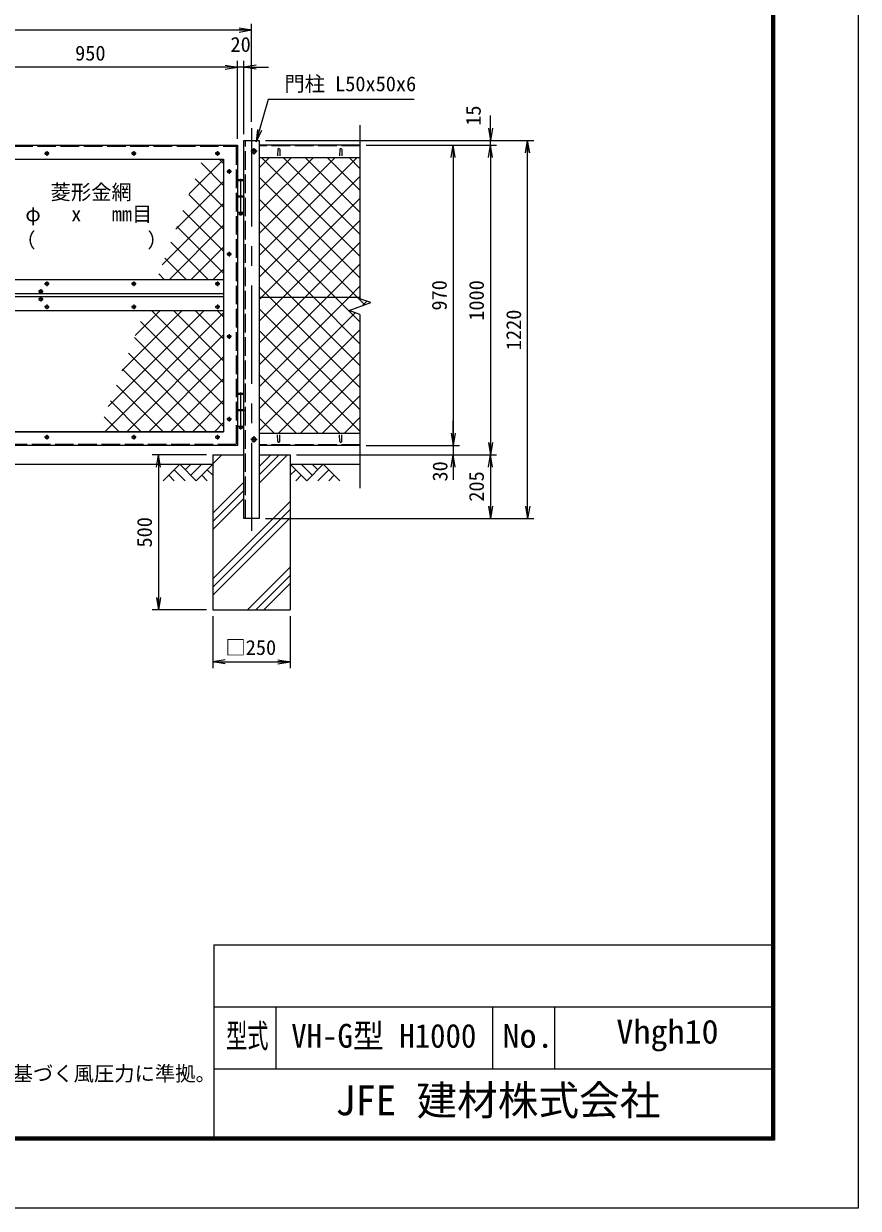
# Model space of a CAD drawing. Units: millimetres at full size. Extents: x -4200 to 4200, y -2970 to 2970.
# Drawn here: x 1507 to 4200, y -2970 to 853 of the extents above; entities that cross this region are included whole.
import ezdxf
from ezdxf.enums import TextEntityAlignment as Align

# ---------------------------------------------------------------- set-up
doc = ezdxf.new("R2010")
doc.units = ezdxf.units.MM
doc.header["$LTSCALE"] = 10
doc.linetypes.add('DASHED', pattern=[7.5, 6, -1.5])
doc.linetypes.add('USER1', pattern=[50.8, 31.75, -6.35, 6.35, -6.35])
doc.layers.add('0-0_D-TTL-TXT', color=7, linetype='Continuous')
for name, color, linetype, lineweight in [('0-1_D-STR1', 1, 'Continuous', 18), ('0-2_D-BMK', 2, 'USER1', 13), ('0-3_D-STR3', 3, 'Continuous', 13), ('0-4_D-STR4', 7, 'Continuous', 18), ('0-5_D-STR-DIM', 7, 'Continuous', 13), ('0-6_D-DCR-HCH', 7, 'Continuous', 13), ('0-7_D-BGD', 7, 'Continuous', 18), ('0-8_0', 7, 'Continuous', 18), ('0-9_D-STR-TXT', 7, 'Continuous', 13), ('0-A_D-STR2', 7, 'Continuous', 13), ('0-B_D-TTL', 7, 'Continuous', 18)]:
    doc.layers.add(name, color=color, linetype=linetype, lineweight=lineweight)
doc.styles.add('ＭＳ ゴシック', font='')
doc.styles.get('ＭＳ ゴシック').set_extended_font_data('MS Gothic')

# ---------------------------------------------------------------- blocks, each defined once
blk = doc.blocks.new('_Open')
at = {"layer": '0-8_0'}
blk.add_line((-10, 1.667), (0, 0), dxfattribs=at)
blk.add_lwpolyline([(-10, -1.667), (0, 0), (-10, 0)], dxfattribs=at)

msp = doc.modelspace()

# ---------------------------------------------------------------- linework, layer by layer
at = {"layer": '0-1_D-STR1', "linetype": 'DASHED'}
for p, q in [((2222.99, -743.63), (2222.99, 476.37)), ((2591.99, 458.37), (2266.99, 458.37)), ((2192.99, -504.63), (1250.99, -504.63)), ((2591.99, -505.63), (2266.99, -505.63))]:
    msp.add_line(p, q, dxfattribs=at)
at = {"layer": '0-1_D-STR1'}
for p, q in [((2591.99, 461.37), (2266.99, 461.37)), ((2266.99, 421.37), (2591.99, 421.37)), ((2326.99, 448.24), (2326.24, 426.74)), ((2332.99, 448.24), (2333.74, 426.74)), ((2526.99, 448.24), (2526.24, 426.74)), ((2532.99, 448.24), (2533.74, 426.74)), ((1291.99, 416.37), (2151.99, 416.37)), ((2151.99, 416.37), (2151.99, -463.63)), ((2151.99, 26.37), (1291.99, 26.37)), ((2151.99, -18.63), (1322.99, -18.63)), ((2151.99, -28.63), (1322.99, -28.63)), ((2151.99, -73.63), (1291.99, -73.63)), ((2151.99, -463.63), (1291.99, -463.63)), ((1291.99, -463.63), (2151.99, -463.63)), ((2266.99, -468.63), (2591.99, -468.63)), ((2326.99, -495.5), (2326.24, -474)), ((2332.99, -495.5), (2333.74, -474)), ((2526.99, -495.5), (2526.24, -474)), ((2532.99, -495.5), (2533.74, -474)), ((2591.99, -508.63), (2266.99, -508.63))]:
    msp.add_line(p, q, dxfattribs=at)
for points in [[(2196.99, 461.37), (2196.99, -508.63), (1246.99, -508.63), (1246.99, 461.37)], [(2266.99, -743.63), (2216.99, -743.63), (2216.99, 476.37), (2266.99, 476.37)]]:
    msp.add_lwpolyline(points, close=True, dxfattribs=at)
at = {"layer": '0-1_D-STR1', "linetype": 'DASHED'}
msp.add_lwpolyline([(1250.99, 457.37), (2192.99, 457.37), (2192.99, -504.63)], dxfattribs=at)
at = {"layer": '0-1_D-STR1'}
for centre, start, end in [((2329.99, 446.99), 22.61986, 157.38014), ((2529.99, 446.99), 22.61986, 157.38014), ((2329.99, -494.25), 202.61986, 337.38014), ((2529.99, -494.25), 202.61986, 337.38014)]:
    msp.add_arc(centre, 3.25, start, end, dxfattribs=at)
at = {"layer": '0-2_D-BMK'}
for p, q in [((2241.99, 516.37), (2241.99, -783.63)), ((1589.43, 434.37), (1574.55, 434.37)), ((1581.99, 441.81), (1581.99, 426.93)), ((1869.43, 434.37), (1854.55, 434.37)), ((1861.99, 441.81), (1861.99, 426.93)), ((2139.43, 434.37), (2124.55, 434.37)), ((2131.99, 441.81), (2131.99, 426.93)), ((2259.99, 441.37), (2239.99, 441.37)), ((2249.99, 451.37), (2249.99, 431.37)), ((2169.99, 383.81), (2169.99, 368.93)), ((2177.43, 376.37), (2162.55, 376.37)), ((2206.99, 352.77), (2206.99, 233.61)), ((2169.99, 116.81), (2169.99, 101.93)), ((2177.43, 109.37), (2162.55, 109.37)), ((1589.43, 13.87), (1574.55, 13.87)), ((1581.99, 21.31), (1581.99, 6.43)), ((1869.43, 13.87), (1854.55, 13.87)), ((1861.99, 21.31), (1861.99, 6.43)), ((2139.43, 13.87), (2124.55, 13.87)), ((2131.99, 21.31), (2131.99, 6.43)), ((1569.43, -11.13), (1554.55, -11.13)), ((1569.43, -36.13), (1554.55, -36.13)), ((1561.99, -3.69), (1561.99, -18.57)), ((1561.99, -28.69), (1561.99, -43.57)), ((1589.43, -61.13), (1574.55, -61.13)), ((1581.99, -53.69), (1581.99, -68.57)), ((1869.43, -61.13), (1854.55, -61.13)), ((1861.99, -53.69), (1861.99, -68.57)), ((2139.43, -61.13), (2124.55, -61.13)), ((2131.99, -53.69), (2131.99, -68.57)), ((2169.99, -149.19), (2169.99, -164.07)), ((2177.43, -156.63), (2162.55, -156.63)), ((2206.99, -337.23), (2206.99, -456.39)), ((2169.99, -416.19), (2169.99, -431.07)), ((2177.43, -423.63), (2162.55, -423.63)), ((1589.43, -481.63), (1574.55, -481.63)), ((1581.99, -474.19), (1581.99, -489.07)), ((1869.43, -481.63), (1854.55, -481.63)), ((1861.99, -474.19), (1861.99, -489.07)), ((2139.43, -481.63), (2124.55, -481.63)), ((2131.99, -474.19), (2131.99, -489.07)), ((2259.99, -488.63), (2239.99, -488.63)), ((2249.99, -478.63), (2249.99, -498.63))]:
    msp.add_line(p, q, dxfattribs=at)
at = {"layer": '0-3_D-STR3'}
for p, q in [((2216.69, 346.37), (2197.29, 346.37)), ((2197.29, 346.37), (2197.29, 296.37)), ((2197.49, 348.37), (2198.49, 349.37)), ((2197.49, 348.37), (2197.49, 346.37)), ((2197.49, 348.37), (2216.49, 348.37)), ((2215.49, 349.37), (2198.49, 349.37)), ((2215.49, 349.37), (2216.49, 348.37)), ((2216.49, 348.37), (2216.49, 346.37)), ((2216.69, 346.37), (2216.69, 296.37)), ((2217.49, 296.37), (2196.49, 296.37)), ((2196.49, 296.37), (2196.49, 293.37)), ((2217.49, 293.37), (2196.49, 293.37)), ((2197.29, 293.37), (2197.29, 243.37)), ((2216.69, 293.37), (2216.69, 243.37)), ((2217.49, 296.37), (2217.49, 293.37)), ((2216.69, 243.37), (2197.29, 243.37)), ((2201.99, 243.37), (2201.99, 237.37)), ((2202.99, 236.37), (2201.99, 237.37)), ((2210.99, 236.37), (2202.99, 236.37)), ((2211.99, 243.37), (2211.99, 237.37)), ((2168.16, 108.98), (2166.64, 109)), ((2169.09, 110.23), (2168.16, 109.76)), ((2169.09, 108.5), (2168.16, 108.98)), ((2169.11, 110.25), (2169.6, 111.17)), ((2169.11, 108.48), (2169.6, 107.56)), ((2169.63, 112.72), (2169.6, 111.17)), ((2169.63, 106.02), (2169.6, 107.56)), ((2170.38, 112.72), (2169.63, 112.72)), ((2170.36, 106.02), (2169.63, 106.02)), ((2170.36, 112.72), (2170.38, 111.17)), ((2170.36, 106.02), (2170.38, 107.56)), ((2170.87, 110.25), (2170.38, 111.17)), ((2170.87, 108.48), (2170.38, 107.56)), ((2170.89, 110.23), (2171.82, 109.76)), ((2170.89, 108.5), (2171.82, 108.98)), ((2171.82, 109.76), (2173.34, 109.73)), ((2171.82, 108.98), (2173.34, 109)), ((2173.34, 109.73), (2173.34, 109)), ((2173.34, 109.73), (2173.34, 109)), ((2591.99, -30.38), (2266.99, -30.38)), ((2168.16, -157.02), (2166.64, -157)), ((2169.09, -155.77), (2168.16, -156.24)), ((2169.09, -157.5), (2168.16, -157.02)), ((2169.11, -155.75), (2169.6, -154.83)), ((2169.11, -157.52), (2169.6, -158.44)), ((2169.63, -153.28), (2169.6, -154.83)), ((2169.63, -159.98), (2169.6, -158.44)), ((2170.38, -153.28), (2169.63, -153.28)), ((2170.36, -159.98), (2169.63, -159.98)), ((2170.36, -153.28), (2170.38, -154.83)), ((2170.36, -159.98), (2170.38, -158.44)), ((2170.87, -155.75), (2170.38, -154.83)), ((2170.87, -157.52), (2170.38, -158.44)), ((2170.89, -155.77), (2171.82, -156.24)), ((2170.89, -157.5), (2171.82, -157.02)), ((2171.82, -156.24), (2173.34, -156.27)), ((2171.82, -157.02), (2173.34, -157)), ((2173.34, -156.27), (2173.34, -157)), ((2173.34, -156.27), (2173.34, -157)), ((2216.69, -343.63), (2197.29, -343.63)), ((2197.29, -343.63), (2197.29, -393.63)), ((2197.49, -341.63), (2198.49, -340.63)), ((2197.49, -341.63), (2197.49, -343.63)), ((2197.49, -341.63), (2216.49, -341.63)), ((2215.49, -340.63), (2198.49, -340.63)), ((2215.49, -340.63), (2216.49, -341.63)), ((2216.49, -341.63), (2216.49, -343.63)), ((2216.69, -343.63), (2216.69, -393.63)), ((2217.49, -393.63), (2196.49, -393.63)), ((2196.49, -393.63), (2196.49, -396.63)), ((2217.49, -396.63), (2196.49, -396.63)), ((2197.29, -396.63), (2197.29, -446.63)), ((2216.69, -396.63), (2216.69, -446.63)), ((2217.49, -393.63), (2217.49, -396.63)), ((2216.69, -446.63), (2197.29, -446.63)), ((2201.99, -446.63), (2201.99, -452.63)), ((2202.99, -453.63), (2201.99, -452.63)), ((2210.99, -453.63), (2202.99, -453.63)), ((2211.99, -446.63), (2211.99, -452.63))]:
    msp.add_line(p, q, dxfattribs=at)
for points in [[(2256.49, 445.12), (2249.99, 448.87), (2243.49, 445.12), (2243.49, 437.61), (2249.99, 433.86), (2256.49, 437.61)], [(2256.49, -484.88), (2249.99, -481.13), (2243.49, -484.88), (2243.49, -492.39), (2249.99, -496.14), (2256.49, -492.39)]]:
    msp.add_lwpolyline(points, close=True, dxfattribs=at)
for points in [[(2210.99, 236.37), (2211.99, 237.37), (2201.99, 237.37)], [(2168.16, 109.76), (2166.64, 109.73), (2166.64, 109)], [(2168.16, -156.24), (2166.64, -156.27), (2166.64, -157)], [(2210.99, -453.63), (2211.99, -452.63), (2201.99, -452.63)]]:
    msp.add_lwpolyline(points, dxfattribs=at)
for centre, radius in [((1581.99, 434.37), 5.25), ((1861.99, 434.37), 5.25), ((2131.99, 434.37), 5.25), ((2249.99, 441.37), 6.25), ((2169.99, 376.37), 5.25), ((2206.99, 241.37), 2), ((2169.99, 109.37), 5.25), ((1581.99, 13.87), 5.25), ((1861.99, 13.87), 5.25), ((2131.99, 13.87), 5.25), ((1561.99, -11.13), 5.25), ((1561.99, -36.13), 5.25), ((1581.99, -61.13), 5.25), ((1861.99, -61.13), 5.25), ((2131.99, -61.13), 5.25), ((2169.99, -156.63), 5.25), ((2169.99, -423.63), 5.25), ((1581.99, -481.63), 5.25), ((1861.99, -481.63), 5.25), ((2131.99, -481.63), 5.25), ((2249.99, -488.63), 6.25)]:
    msp.add_circle(centre, radius, dxfattribs=at)
at = {"layer": '0-4_D-STR4'}
for p, q in [((2116.99, -538.63), (2116.99, -1038.63)), ((2116.99, -538.63), (2216.99, -538.63)), ((2266.99, -538.63), (2366.99, -538.63)), ((2366.99, -538.63), (2366.99, -1038.63)), ((2116.99, -1038.63), (2366.99, -1038.63))]:
    msp.add_line(p, q, dxfattribs=at)
at = {"layer": '0-5_D-STR-DIM'}
for p, q in [((2241.99, 536.37), (2241.99, 852.86)), ((241.99, 832.86), (2241.99, 832.86)), ((2196.99, 481.37), (2196.99, 732.86)), ((2196.99, 481.37), (2196.99, 732.86)), ((2216.99, 496.37), (2216.99, 732.86)), ((2196.99, 712.86), (1246.99, 712.86)), ((2156.99, 712.86), (2116.99, 712.86)), ((2216.99, 712.86), (2196.99, 712.86)), ((2256.99, 712.86), (2296.99, 712.86)), ((3013.04, 516.37), (3013.04, 556.37)), ((2591.99, 525.82), (2591.99, -34.41)), ((2286.99, 476.37), (3033.04, 476.37)), ((2286.99, 476.37), (3153.04, 476.37)), ((2611.99, 461.37), (2913.04, 461.37)), ((2611.99, 461.37), (3033.04, 461.37)), ((2611.99, 461.37), (3033.04, 461.37)), ((2893.04, 461.37), (2893.04, -508.63)), ((3013.04, 461.37), (3013.04, 476.37)), ((3013.04, 461.37), (3013.04, -538.63)), ((3133.04, -743.63), (3133.04, 476.37)), ((3013.04, 421.37), (3013.04, 381.37)), ((2627.23, -47.23), (2591.99, -34.41)), ((2556.75, -72.88), (2627.23, -47.23)), ((2591.99, -85.71), (2556.75, -72.88)), ((2591.99, -85.71), (2591.99, -645.94)), ((2893.04, -468.63), (2893.04, -428.63)), ((2611.99, -508.63), (2913.04, -508.63)), ((2611.99, -508.63), (2913.04, -508.63)), ((2893.04, -508.63), (2893.04, -538.63)), ((2096.99, -538.63), (1921.77, -538.63)), ((1941.77, -538.63), (1941.77, -1038.63)), ((2386.99, -538.63), (3033.04, -538.63)), ((2386.99, -538.63), (2913.04, -538.63)), ((2386.99, -538.63), (3033.04, -538.63)), ((3013.04, -538.63), (3013.04, -743.63)), ((2893.04, -578.63), (2893.04, -618.63)), ((2286.99, -743.63), (3033.04, -743.63)), ((2286.99, -743.63), (3153.04, -743.63)), ((2096.99, -1038.63), (1921.77, -1038.63)), ((2116.99, -1058.63), (2116.99, -1226.33)), ((2366.99, -1058.63), (2366.99, -1226.33)), ((2116.99, -1206.33), (2366.99, -1206.33))]:
    msp.add_line(p, q, dxfattribs=at)
at = {"layer": '0-6_D-DCR-HCH'}
for p, q in [((2010.57, -568.63), (1957.36, -621.84)), ((2010.57, -568.63), (2063.78, -621.84)), ((2028.3, -586.37), (2046.04, -568.63)), ((2046.04, -604.11), (2081.52, -568.63)), ((2063.78, -621.84), (2116.99, -568.63)), ((2116.99, -567.41), (2145.77, -538.63)), ((2116.99, -540.89), (2119.25, -538.63)), ((2266.99, -629.54), (2357.9, -538.63)), ((2266.99, -603.02), (2331.38, -538.63)), ((2266.99, -576.51), (2304.87, -538.63)), ((2420.2, -621.84), (2366.99, -568.63)), ((2437.94, -604.11), (2402.47, -568.63)), ((2473.42, -568.63), (2420.2, -621.84)), ((2455.77, -586.46), (2437.94, -568.63)), ((2473.42, -568.63), (2526.63, -621.84)), ((1975.09, -604.11), (1992.91, -621.84)), ((1992.83, -586.37), (2028.47, -621.84)), ((2081.52, -604.11), (2099.34, -621.84)), ((2099.25, -586.37), (2116.99, -604.03)), ((2384.73, -586.37), (2366.99, -604.03)), ((2402.47, -604.11), (2384.65, -621.84)), ((2491.15, -586.37), (2455.52, -621.84)), ((2508.89, -604.11), (2491.07, -621.84)), ((2116.99, -726.51), (2216.99, -626.51)), ((2116.99, -753.02), (2216.99, -653.02)), ((2116.99, -779.54), (2216.99, -679.54)), ((2116.99, -938.64), (2366.99, -688.64)), ((2116.99, -965.16), (2366.99, -715.16)), ((2116.99, -991.67), (2366.99, -741.67)), ((2229.13, -1038.63), (2366.99, -900.77)), ((2255.65, -1038.63), (2366.99, -927.29)), ((2282.16, -1038.63), (2366.99, -953.8))]:
    msp.add_line(p, q, dxfattribs=at)
at = {"layer": '0-7_D-BGD'}
for p, q in [((366.99, -568.63), (2116.99, -568.63)), ((2366.99, -568.63), (2591.99, -568.63))]:
    msp.add_line(p, q, dxfattribs=at)
at = {"layer": '0-9_D-STR-TXT'}
msp.add_lwpolyline([(2766.63, 608.02), (2295.66, 608.02), (2257.57, 473.75)], dxfattribs=at)
at = {"layer": '0-A_D-STR2'}
for p, q in [((2266.99, 388.09), (2300.27, 421.37)), ((2266.99, 317.38), (2370.98, 421.37)), ((2266.99, 246.67), (2441.69, 421.37)), ((2266.99, 175.96), (2512.4, 421.37)), ((2266.99, 105.25), (2583.11, 421.37)), ((2591.99, 103.26), (2273.88, 421.37)), ((2591.99, 173.97), (2344.59, 421.37)), ((2591.99, 244.68), (2415.3, 421.37)), ((2591.99, 315.39), (2486.01, 421.37)), ((2591.99, 386.1), (2556.72, 421.37)), ((2041.19, 303.71), (2151.99, 414.51)), ((2151.99, 331.12), (2079.33, 403.78)), ((2151.99, 401.83), (2137.46, 416.37)), ((2151.99, 260.41), (2059.82, 352.59)), ((2266.99, 34.53), (2591.99, 359.53)), ((2591.99, 32.54), (2266.99, 357.54)), ((1997.64, 189.45), (2151.99, 343.8)), ((1954.09, 75.19), (2151.99, 273.09)), ((2151.99, 189.7), (2040.3, 301.39)), ((2272.78, -30.38), (2591.99, 288.82)), ((2151.99, 118.99), (2020.79, 250.19)), ((1975.98, 26.37), (2151.99, 202.38)), ((2151.99, 48.28), (2001.28, 198.99)), ((2513.5, -30.38), (2266.99, 216.12)), ((2343.5, -30.38), (2591.99, 218.11)), ((2103.19, 26.37), (1981.76, 147.8)), ((2046.69, 26.37), (2151.99, 131.67)), ((2442.79, -30.38), (2266.99, 145.41)), ((2414.21, -30.38), (2591.99, 147.4)), ((2032.48, 26.37), (1962.25, 96.6)), ((2484.92, -30.38), (2591.99, 76.69)), ((1961.77, 26.37), (1942.74, 45.4)), ((2117.4, 26.37), (2151.99, 60.96)), ((2372.08, -30.38), (2266.99, 74.7)), ((2301.37, -30.38), (2266.99, 3.99)), ((2555.63, -30.38), (2591.99, 5.98)), ((2266.99, -36.18), (2272.78, -30.38)), ((2266.99, -106.89), (2343.5, -30.38)), ((2266.99, -177.6), (2414.21, -30.38)), ((2266.99, -248.31), (2484.92, -30.38)), ((2266.99, -319.02), (2555.63, -30.38)), ((2591.99, -321.01), (2301.37, -30.38)), ((2591.99, -250.3), (2372.08, -30.38)), ((2591.99, -179.59), (2442.79, -30.38)), ((2591.99, -108.88), (2513.5, -30.38)), ((1779.9, -381.85), (2088.11, -73.63)), ((1823.44, -267.59), (2017.4, -73.63)), ((1866.99, -153.33), (1946.69, -73.63)), ((2151.99, -305.27), (1920.35, -73.63)), ((2151.99, -234.56), (1991.06, -73.63)), ((2151.99, -163.85), (2061.77, -73.63)), ((2151.99, -93.14), (2132.48, -73.63)), ((2591.99, -391.72), (2266.99, -66.72)), ((2599.33, -57.39), (2614.22, -42.5)), ((1768.82, -463.63), (2151.99, -80.47)), ((2151.99, -375.98), (1884.2, -108.19)), ((2266.99, -389.73), (2576.61, -80.11)), ((1839.53, -463.63), (2151.99, -151.18)), ((2266.99, -460.44), (2591.99, -135.44)), ((2591.99, -462.43), (2266.99, -137.43)), ((2151.99, -446.69), (1864.68, -159.39)), ((2098.22, -463.63), (1845.17, -210.58)), ((1910.25, -463.63), (2151.99, -221.89)), ((2527.48, -468.63), (2266.99, -208.14)), ((2329.51, -468.63), (2591.99, -206.15)), ((2027.51, -463.63), (1825.66, -261.78)), ((1980.96, -463.63), (2151.99, -292.6)), ((2456.77, -468.63), (2266.99, -278.85)), ((2400.22, -468.63), (2591.99, -276.86)), ((1956.8, -463.63), (1806.14, -312.98)), ((1886.09, -463.63), (1786.63, -364.18)), ((2051.67, -463.63), (2151.99, -363.31)), ((2386.06, -468.63), (2266.99, -349.56)), ((2470.93, -468.63), (2591.99, -347.57)), ((1815.38, -463.63), (1767.12, -415.37)), ((2315.35, -468.63), (2266.99, -420.27)), ((2541.64, -468.63), (2591.99, -418.28)), ((2122.38, -463.63), (2151.99, -434.02))]:
    msp.add_line(p, q, dxfattribs=at)
msp.add_lwpolyline([(2608.04, -54.22), (2584.21, -30.38), (2266.99, 286.83)], dxfattribs=at)
at = {"layer": '0-B_D-TTL'}
for p, q in [((2120, -2120), (2120, -2740)), ((2120, -2120), (3920, -2120)), ((2120, -2320), (3920, -2320)), ((2320, -2320), (2320, -2520)), ((3020, -2320), (3020, -2520)), ((3220, -2320), (3220, -2520)), ((2120, -2520), (3920, -2520))]:
    msp.add_line(p, q, dxfattribs=at)
at = {"layer": '0-B_D-TTL', "color": 2}
msp.add_lwpolyline([(-4200, 2970), (4200, 2970), (4200, -2970), (-4200, -2970)], close=True, dxfattribs=at)
at = {"layer": '0-B_D-TTL'}
for points in [[(-3930, 2750), (3930, 2750), (3930, -2750), (-3930, -2750)], [(-3927.5, 2747.5), (3927.5, 2747.5), (3927.5, -2747.5), (-3927.5, -2747.5)], [(-3925, 2745), (3925, 2745), (3925, -2745), (-3925, -2745)], [(-3922.5, 2742.5), (3922.5, 2742.5), (3922.5, -2742.5), (-3922.5, -2742.5)], [(-3920, 2740), (3920, 2740), (3920, -2740), (-3920, -2740)]]:
    msp.add_lwpolyline(points, close=True, dxfattribs=at)

# ---------------------------------------------------------------- block references
at = {"layer": '0-5_D-STR-DIM', "xscale": 4, "yscale": 4}
for p in [(2241.99, 832.86), (2196.99, 712.86), (2196.99, 712.86), (2366.99, -1206.33)]:
    msp.add_blockref('_Open', p, dxfattribs=at)
for p, rotation in [((2216.99, 712.86), 180), ((3013.04, 476.37), 270), ((2893.04, 461.37), 90), ((3013.04, 461.37), 90), ((3013.04, 461.37), 90), ((3133.04, 476.37), 90), ((2893.04, -508.63), 270), ((2893.04, -508.63), 270), ((3013.04, -538.63), 270), ((1941.77, -538.63), 90), ((2893.04, -538.63), 90), ((3013.04, -538.63), 90), ((3013.04, -743.63), 270), ((3133.04, -743.63), 270), ((1941.77, -1038.63), 270), ((2116.99, -1206.33), 180)]:
    msp.add_blockref('_Open', p, dxfattribs=dict(at, rotation=rotation))
at = {"layer": '0-9_D-STR-TXT', "xscale": 4, "yscale": 4, "rotation": 254.16392}
msp.add_blockref('_Open', (2257.03, 471.82), dxfattribs=at)

# ---------------------------------------------------------------- texts
at = {"layer": '0-0_D-TTL-TXT', "style": 'ＭＳ ゴシック'}
for s, width, p in [('型式', 0.65, (2160.27, -2474.8)), ('VH-G型 H1000', 0.95, (2370.27, -2474.8)), ('Vhgh10', 1.05, (3419.33, -2461.47)), ('No.', 1.05, (3052, -2474.8))]:
    msp.add_text(s, height=76.98, dxfattribs=dict(at, width=width)).set_placement(p, align=Align.BOTTOM_LEFT)
for s, height, p in [('（設計条件）風荷重：昭和57年改正 建築基準法・同施行令に基づく風圧力に準拠。', 48.09, (-332.45, -2573.6)), ('JFE 建材株式会社', 96.19, (2512.38, -2698.5))]:
    msp.add_text(s, height=height, dxfattribs=at).set_placement(p, align=Align.BOTTOM_LEFT)
at = {"layer": '0-5_D-STR-DIM', "style": 'ＭＳ ゴシック'}
for s, p in [('20', (2174.23, 747.61)), ('950', (1672.85, 719.61)), ('□250', (2157.8, -1198.56))]:
    msp.add_text(s, height=48.09, dxfattribs=at).set_placement(p, align=Align.BOTTOM_LEFT)
for s, p in [('15', (2996.1, 523.66)), ('970', (2886.29, -72.77)), ('1000', (3006.29, -105.55)), ('1220', (3126.29, -200.55)), ('30', (2888.69, -624.53)), ('205', (3006.29, -689.5)), ('500', (1935.03, -837.52))]:
    msp.add_text(s, height=48.09, rotation=90, dxfattribs=at).set_placement(p, align=Align.BOTTOM_LEFT)
at = {"layer": '0-9_D-STR-TXT', "style": 'ＭＳ ゴシック'}
for s, p in [('門柱 L50x50x6', (2347.85, 620.6)), ('菱形金網', (1593.54, 271.02)), ('φ   x   mm目', (1512.32, 200.58)), ('（\u3000\u3000   \u3000\u3000）', (1479.84, 116.11))]:
    msp.add_text(s, height=48.09, dxfattribs=at).set_placement(p, align=Align.BOTTOM_LEFT)

doc.saveas('drawing.dxf')
